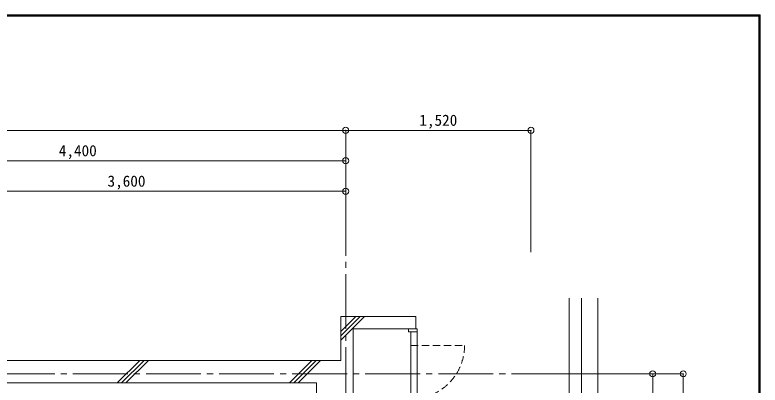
# Model space of a CAD drawing. Units: millimetres at full size, sheet at 1:50; details may follow other scales. Extents: x -9674 to 9699, y -6794 to 6791.
# Drawn here: x 3581 to 9699, y 3750 to 6791 of the extents above; entities that cross this region are included whole.
import ezdxf
from ezdxf.enums import TextEntityAlignment as Align

# ---------------------------------------------------------------- set-up
doc = ezdxf.new("R2010")
doc.units = ezdxf.units.MM
doc.header["$LTSCALE"] = 50
doc.header["$PDMODE"] = 32
doc.header["$PDSIZE"] = 50
doc.linetypes.add('CHAIN2', pattern=[12, 9, -1, 1, -1])
doc.linetypes.add('DASHED1', pattern=[1.8, 1.2, -0.6])
for name, color, linetype, lineweight in [('0-0_図面枠', 7, 'Continuous', 9), ('1-0_芯', 134, 'CHAIN2', 9), ('1-1_躯体', 134, 'Continuous', 9), ('1-3_建具', 134, 'Continuous', 9), ('1-6_ﾊﾞﾙｺﾆｰ・階段', 134, 'Continuous', 9), ('1-8_ハッチ', 134, 'Continuous', 9), ('1-B_寸法', 134, 'Continuous', 9)]:
    doc.layers.add(name, color=color, linetype=linetype, lineweight=lineweight)
doc.styles.add('ＭＳ ゴシック', font='')
doc.styles.get('ＭＳ ゴシック').set_extended_font_data('MS Gothic')

msp = doc.modelspace()

# ---------------------------------------------------------------- linework, layer by layer
at = {"layer": '0-0_図面枠'}
for p, q in [((9697.16, 6789.66), (-9672.16, 6789.66)), ((9695.4, 6787.9), (-9670.4, 6787.9)), ((-9668.64, 6786.14), (9693.64, 6786.14)), ((9691.87, 6784.38), (-9666.87, 6784.38)), ((9690.11, 6782.61), (-9665.11, 6782.61)), ((9688.35, 6780.85), (-9663.35, 6780.85)), ((9688.35, -6783.35), (9688.35, 6780.85)), ((9690.11, -6785.11), (9690.11, 6782.61)), ((9691.87, -6786.88), (9691.87, 6784.38)), ((9693.64, 6786.14), (9693.64, -6788.64)), ((9695.4, -6790.4), (9695.4, 6787.9)), ((9697.16, -6792.16), (9697.16, 6789.66))]:
    msp.add_line(p, q, dxfattribs=at)
msp.add_lwpolyline([(9698.92, -6793.93), (9698.92, 6791.43), (-9673.92, 6791.43)], dxfattribs=at)
at = {"layer": '1-0_芯'}
for p, q in [((6297.5, -3587.09), (6297.5, 4842.91)), ((-8542.5, 3842.91), (8067.5, 3842.91))]:
    msp.add_line(p, q, dxfattribs=at)
at = {"layer": '1-1_躯体'}
for p, q in [((6357.5, 3166.98), (6357.5, 4212.91)), ((6357.5, 4212.91), (6872.5, 4212.91)), ((6872.5, 4212.91), (6822.5, 4212.91)), ((6872.5, 4212.91), (6822.5, 4212.91)), ((6257.5, 3952.91), (-7042.5, 3952.91)), ((6057.5, 3767.91), (-6742.5, 3767.91)), ((6057.5, 3002.91), (6057.5, 3767.91))]:
    msp.add_line(p, q, dxfattribs=at)
msp.add_lwpolyline([(6257.5, 3952.91), (6257.5, 4312.91), (6872.5, 4312.91), (6872.5, 4212.91)], dxfattribs=at)
at = {"layer": '1-3_建具'}
for p, q in [((6812.5, 4212.91), (6812.5, 4187.91)), ((6882.5, 4212.91), (6812.5, 4212.91)), ((6812.5, 4212.91), (6812.5, 4187.91)), ((6812.5, 4187.91), (6882.5, 4187.91)), ((6832.5, 4187.91), (6832.5, 3085.91)), ((6882.5, 4187.91), (6882.5, 4212.91)), ((6882.5, 3085.91), (6882.5, 4187.91))]:
    msp.add_line(p, q, dxfattribs=at)
at = {"layer": '1-3_建具', "linetype": 'DASHED1'}
msp.add_line((6832.5, 4076.91), (7272.5, 4076.91), dxfattribs=at)
msp.add_arc((6832.5, 4076.91), 440, 270, 0, dxfattribs=at)
at = {"layer": '1-6_ﾊﾞﾙｺﾆｰ・階段'}
for p, q in [((8132.5, 4465.55), (8132.5, 2750.9)), ((8232.5, 4465.55), (8232.5, 2719.84)), ((8367.5, 4465.55), (8367.5, 2677.91))]:
    msp.add_line(p, q, dxfattribs=at)
at = {"layer": '1-8_ハッチ'}
for p, q in [((6257.5, 4119.76), (6450.65, 4312.91)), ((6257.5, 4155.12), (6415.3, 4312.91)), ((6257.5, 4190.47), (6379.94, 4312.91)), ((4420.73, 3767.91), (4605.73, 3952.91)), ((4456.08, 3767.91), (4641.08, 3952.91)), ((4491.44, 3767.91), (4676.44, 3952.91)), ((5834.94, 3767.91), (6019.94, 3952.91)), ((5870.3, 3767.91), (6055.3, 3952.91)), ((5905.65, 3767.91), (6090.65, 3952.91))]:
    msp.add_line(p, q, dxfattribs=at)
at = {"layer": '1-B_寸法'}
for p, q in [((-6802.5, 5842.91), (6297.5, 5842.91)), ((6297.5, 5842.91), (7817.5, 5842.91)), ((6297.5, 4842.91), (6297.5, 5842.91)), ((7817.5, 4842.91), (7817.5, 5842.91)), ((1897.5, 5592.91), (6297.5, 5592.91)), ((2697.5, 5342.91), (6297.5, 5342.91)), ((8067.5, 3842.91), (9067.5, 3842.91)), ((8817.5, 1372.91), (8817.5, 3842.91)), ((9067.5, -2337.09), (9067.5, 3842.91))]:
    msp.add_line(p, q, dxfattribs=at)
for p in [(6297.5, 5842.91), (7817.5, 5842.91), (6297.5, 5592.91), (6297.5, 5342.91), (8817.5, 3842.91), (9067.5, 3842.91)]:
    msp.add_point(p, dxfattribs=at)

# ---------------------------------------------------------------- texts
at = {"layer": '1-B_寸法', "style": 'ＭＳ ゴシック'}
for s, p in [('1,520', (6901.25, 5852.91)), ('4,400', (3941.25, 5602.91)), ('3,600', (4341.25, 5352.91))]:
    msp.add_text(s, height=91.64, dxfattribs=at).set_placement(p, align=Align.BOTTOM_LEFT)

doc.saveas('drawing.dxf')
